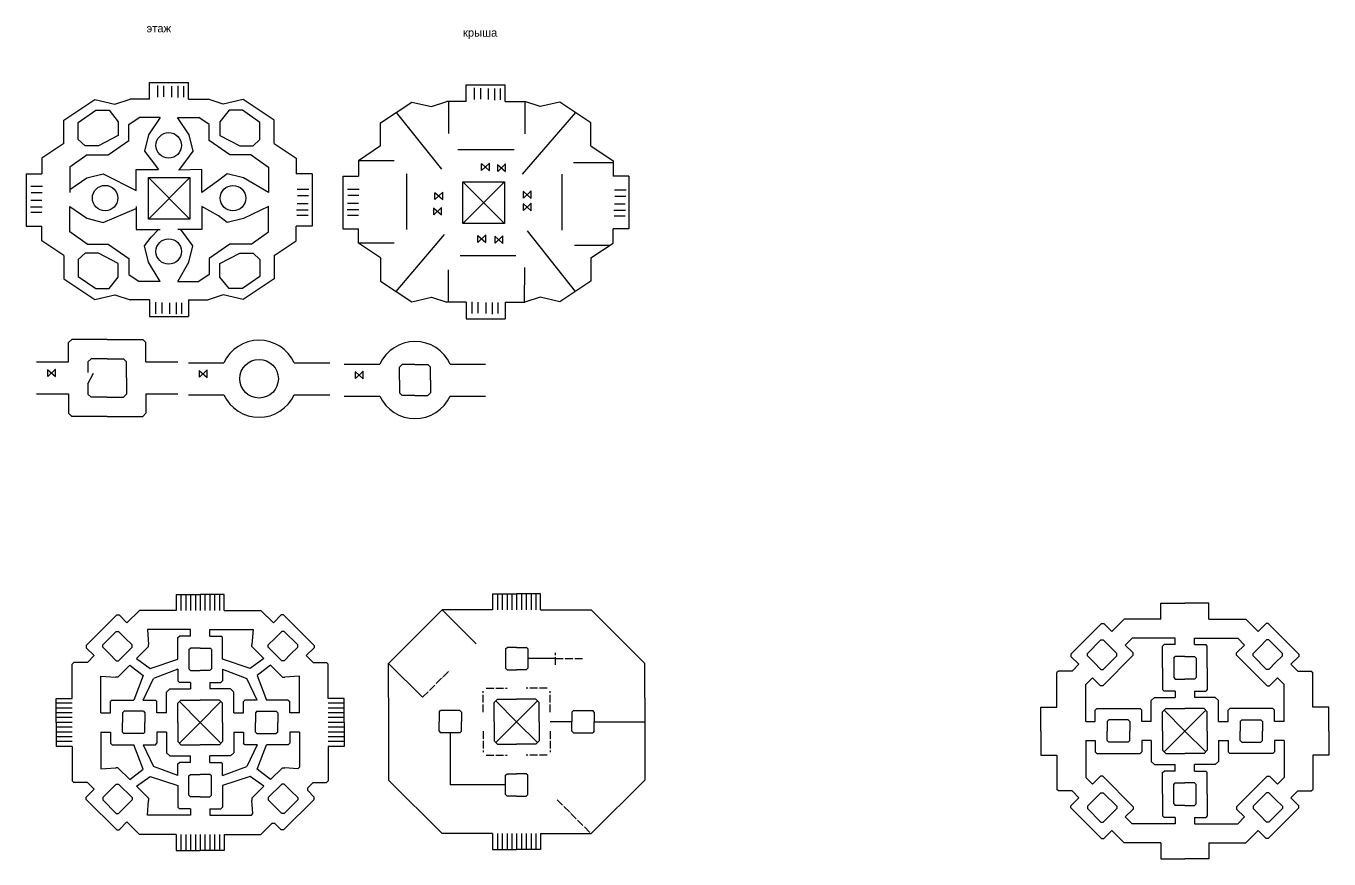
# Model space of a CAD drawing. Header units: millimetres. Extents: x 786 to 8023, y 4433 to 7084.
# Drawn here: x 3952 to 8023, y 4462 to 7066 of the extents above; entities that cross this region are included whole.
import ezdxf

# ---------------------------------------------------------------- set-up
doc = ezdxf.new("R2010")
doc.units = ezdxf.units.MM
doc.linetypes.add('ACAD_ISO04W100', pattern=[30, 24, -3, 0, -3])
doc.layers.add('Модель', color=7, linetype='Continuous')
doc.layers.add('Оси', color=90, linetype='ACAD_ISO04W100')
doc.styles.get("Standard").update_dxf_attribs({"font": 'arial.ttf'})

msp = doc.modelspace()

# ---------------------------------------------------------------- linework, layer by layer
at = {"layer": 'Модель'}
for p, q in [((4338.2, 6838), (4338.2, 6889.7)), ((4338.2, 6889.7), (4460, 6889.7)), ((4362.8, 6880.9), (4362.8, 6844.4)), ((4460, 6838), (4460, 6889.7)), ((5327.9, 6830.3), (5327.9, 6882.1)), ((5327.9, 6882.1), (5449.7, 6882.1)), ((5449.7, 6830.3), (5449.7, 6882.1)), ((4382.2, 6879.5), (4382.2, 6845.5)), ((4406.7, 6878.4), (4406.7, 6844.1)), ((4426.6, 6879.2), (4426.6, 6842.7)), ((4444, 6878.4), (4444, 6843.8)), ((5352.6, 6873.3), (5352.6, 6836.7)), ((5371.9, 6871.8), (5371.9, 6837.9)), ((5396.4, 6870.7), (5396.4, 6836.5)), ((5416.3, 6871.6), (5416.3, 6835.1)), ((5433.8, 6870.7), (5433.8, 6836.2)), ((4070.5, 6771.9), (4167.5, 6836.3)), ((4115, 6764.7), (4169.9, 6802.9)), ((4167.5, 6836.3), (4229.6, 6822)), ((4169.9, 6802.9), (4211.7, 6802.9)), ((4211.7, 6802.9), (4240.3, 6767.1)), ((4229.6, 6822), (4277.3, 6838)), ((4338.2, 6838), (4277.3, 6838)), ((4460, 6838), (4520.9, 6838)), ((4568.6, 6822), (4520.9, 6838)), ((4586.5, 6802.9), (4557.8, 6767.1)), ((4630.7, 6836.3), (4568.6, 6822)), ((4628.3, 6802.9), (4586.5, 6802.9)), ((4683.2, 6764.7), (4628.3, 6802.9)), ((4727.7, 6771.9), (4630.7, 6836.3)), ((5060.2, 6764.3), (5157.2, 6828.7)), ((5157.2, 6828.7), (5219.3, 6814.4)), ((5219.3, 6814.4), (5267, 6830.3)), ((5327.9, 6830.3), (5267, 6830.3)), ((5272.4, 6830.3), (5272.4, 6730.4)), ((5449.7, 6830.3), (5510.6, 6830.3)), ((5558.3, 6814.4), (5510.6, 6830.3)), ((5510.6, 6830.3), (5510.6, 6729.3)), ((5620.4, 6828.7), (5558.3, 6814.4)), ((5717.4, 6764.3), (5620.4, 6828.7)), ((4070.5, 6699.2), (4070.5, 6771.9)), ((4115, 6712.2), (4115, 6764.7)), ((4240.3, 6767.1), (4240.3, 6724.2)), ((4273.8, 6758.8), (4305.9, 6780.3)), ((4273.8, 6708.7), (4273.8, 6758.8)), ((4371.6, 6780.3), (4305.9, 6780.3)), ((4371.6, 6780.3), (4335, 6726.2)), ((4424.7, 6780.3), (4461.3, 6726.2)), ((4426.6, 6780.3), (4492.2, 6780.3)), ((4524.4, 6758.8), (4492.2, 6780.3)), ((4524.4, 6708.7), (4524.4, 6758.8)), ((4557.8, 6767.1), (4557.8, 6724.2)), ((4683.2, 6712.2), (4683.2, 6764.7)), ((4727.7, 6699.2), (4727.7, 6771.9)), ((5060.2, 6691.6), (5060.2, 6764.3)), ((5108.7, 6796.5), (5250.6, 6618.9)), ((5668.9, 6796.5), (5502.1, 6603.8)), ((5717.4, 6691.6), (5717.4, 6764.3)), ((4240.3, 6724.2), (4178.3, 6692)), ((4335, 6726.2), (4322.4, 6675.7)), ((4461.3, 6726.2), (4473.9, 6675.7)), ((4557.8, 6724.2), (4619.9, 6692)), ((4070.5, 6699.2), (4001.5, 6653)), ((4136.5, 6692), (4115, 6712.2)), ((4178.3, 6692), (4136.5, 6692)), ((4209.3, 6663.9), (4273.8, 6708.7)), ((4588.9, 6663.9), (4524.4, 6708.7)), ((4619.9, 6692), (4661.7, 6692)), ((4661.7, 6692), (4683.2, 6712.2)), ((4727.7, 6699.2), (4796.6, 6653)), ((5060.2, 6691.6), (4991.3, 6645.4)), ((5301.4, 6680.3), (5477.5, 6680.3)), ((5717.4, 6691.6), (5786.4, 6645.4)), ((4001.5, 6653), (4001.5, 6604.3)), ((4143, 6663.9), (4088.6, 6625.1)), ((4143, 6663.9), (4209.3, 6663.9)), ((4322.4, 6675.7), (4343.1, 6648.2)), ((4343.1, 6648.2), (4365.7, 6618)), ((4453.2, 6648.2), (4430.6, 6618)), ((4473.9, 6675.7), (4453.2, 6648.2)), ((4655.2, 6663.9), (4588.9, 6663.9)), ((4655.2, 6663.9), (4709.5, 6625.1)), ((4796.6, 6653), (4796.6, 6604.3)), ((4796.6, 6653), (4796.6, 6604.3)), ((4991.3, 6645.4), (4991.3, 6596.7)), ((5102.9, 6645.4), (4991.3, 6645.4)), ((5375.1, 6636.3), (5400.3, 6613.9)), ((5400.3, 6637.7), (5375.8, 6614.7)), ((5375.8, 6614.7), (5375.8, 6635.6)), ((5400.3, 6613.9), (5400.3, 6637.7)), ((5663.1, 6639.3), (5786.4, 6639.3)), ((5786.4, 6645.4), (5786.4, 6596.7)), ((5786.4, 6645.4), (5786.4, 6596.7)), ((3952.3, 6604.3), (3952.3, 6440.5)), ((3952.3, 6604.3), (4001.5, 6604.3)), ((4088.6, 6625.1), (4088.6, 6546.4)), ((4142.6, 6591.6), (4193.2, 6604.2)), ((4193.2, 6604.2), (4296.4, 6552.4)), ((4296.4, 6552.4), (4296.4, 6618)), ((4296.4, 6618), (4365.7, 6618)), ((4501.8, 6618), (4429.1, 6616.1)), ((4501.8, 6546.4), (4501.8, 6618)), ((4581.2, 6604.1), (4553.7, 6583.4)), ((4631.7, 6591.5), (4581.2, 6604.1)), ((4709.5, 6625.1), (4709.5, 6546.4)), ((4845.8, 6604.3), (4796.6, 6604.3)), ((4845.8, 6604.3), (4845.8, 6440.5)), ((4942.1, 6596.7), (4942.1, 6432.9)), ((4942.1, 6596.7), (4991.3, 6596.7)), ((5141.3, 6604), (5141.3, 6430.4)), ((5425.5, 6633.7), (5450.8, 6611.4)), ((5450.8, 6635.2), (5426.3, 6612.1)), ((5426.3, 6612.1), (5426.3, 6633.1)), ((5450.8, 6611.4), (5450.8, 6635.2)), ((5627.2, 6428), (5627.2, 6602.9)), ((5835.6, 6596.7), (5786.4, 6596.7)), ((5835.6, 6596.7), (5835.6, 6432.9)), ((4004, 6564.4), (3967.5, 6564.4)), ((4088.6, 6555), (4142.6, 6591.6)), ((4334.5, 6592.5), (4464.5, 6592.5)), ((4334.5, 6462.5), (4334.5, 6592.5)), ((4334.5, 6592.5), (4464.5, 6462.5)), ((4334.5, 6462.5), (4464.5, 6592.5)), ((4464.5, 6592.5), (4464.5, 6462.5)), ((4553.7, 6583.4), (4501.8, 6546.4)), ((4709.5, 6546.4), (4631.7, 6591.5)), ((4835.8, 6554.9), (4799.3, 6554.9)), ((4993.5, 6555.6), (4957, 6555.6)), ((5317.5, 6578.9), (5447.5, 6578.9)), ((5317.5, 6448.9), (5317.5, 6578.9)), ((5317.5, 6578.9), (5447.5, 6448.9)), ((5317.5, 6448.9), (5447.5, 6578.9)), ((5447.5, 6578.9), (5447.5, 6448.9)), ((4001.5, 6520.6), (3967.2, 6520.6)), ((4002.6, 6545), (3968.6, 6545)), ((4834.4, 6535.5), (4800.4, 6535.5)), ((4992.1, 6536.2), (4958.1, 6536.2)), ((5229.2, 6546.1), (5254.4, 6523.8)), ((5254.4, 6547.5), (5229.9, 6524.5)), ((5229.9, 6524.5), (5229.9, 6545.4)), ((5254.4, 6523.8), (5254.4, 6547.5)), ((5505.6, 6549.9), (5530.8, 6527.6)), ((5530.8, 6551.4), (5506.3, 6528.3)), ((5506.3, 6528.3), (5506.3, 6549.3)), ((5530.8, 6527.6), (5530.8, 6551.4)), ((5827.3, 6553.4), (5790.7, 6553.4)), ((5825.9, 6534), (5791.9, 6534)), ((4002.3, 6500.6), (3965.8, 6500.6)), ((4001.5, 6483.2), (3967, 6483.2)), ((4088.6, 6423.2), (4088.6, 6501.9)), ((4088.6, 6501.9), (4142.6, 6465.3)), ((4193.2, 6452.7), (4296.4, 6496)), ((4296.4, 6501.9), (4296.4, 6430.3)), ((4501.8, 6501.9), (4501.8, 6430.3)), ((4553.7, 6473.3), (4501.8, 6501.9)), ((4581.2, 6452.6), (4553.7, 6473.3)), ((4709.5, 6501.9), (4631.7, 6465.2)), ((4709.5, 6423.2), (4709.5, 6501.9)), ((4834.1, 6491.1), (4797.6, 6491.1)), ((4833.3, 6473.7), (4798.7, 6473.7)), ((4833.3, 6511), (4799, 6511)), ((4991.8, 6491.8), (4955.3, 6491.8)), ((4991, 6474.4), (4956.4, 6474.4)), ((4991, 6511.8), (4956.7, 6511.8)), ((5225.3, 6498.1), (5250.5, 6475.8)), ((5250.5, 6499.6), (5226, 6476.5)), ((5226, 6476.5), (5226, 6497.5)), ((5250.5, 6475.8), (5250.5, 6499.6)), ((5505.6, 6511.5), (5530.8, 6489.2)), ((5530.8, 6513), (5506.3, 6489.9)), ((5506.3, 6489.9), (5506.3, 6510.9)), ((5530.8, 6489.2), (5530.8, 6513)), ((5825.6, 6489.6), (5789.1, 6489.6)), ((5824.7, 6509.5), (5790.5, 6509.5)), ((3952.3, 6440.5), (4001.5, 6440.5)), ((4001.5, 6395.3), (4001.5, 6440.5)), ((4142.6, 6465.3), (4193.2, 6452.7)), ((4464.5, 6462.5), (4334.5, 6462.5)), ((4631.7, 6465.2), (4581.2, 6452.6)), ((4796.6, 6395.3), (4796.6, 6440.5)), ((4796.6, 6395.3), (4796.6, 6440.5)), ((4845.8, 6440.5), (4796.6, 6440.5)), ((4942.1, 6432.9), (4991.3, 6432.9)), ((4991.3, 6387.7), (4991.3, 6432.9)), ((5447.5, 6448.9), (5317.5, 6448.9)), ((5786.4, 6387.7), (5786.4, 6432.9)), ((5786.4, 6387.7), (5786.4, 6432.9)), ((5835.6, 6432.9), (5786.4, 6432.9)), ((5824.7, 6472.1), (5790.2, 6472.1)), ((4070.5, 6349.1), (4001.5, 6395.3)), ((4143, 6384.4), (4088.6, 6423.2)), ((4296.4, 6430.3), (4371.6, 6430.3)), ((4322.4, 6379.3), (4343.1, 6406.8)), ((4343.1, 6406.8), (4365.7, 6430.3)), ((4501.8, 6430.3), (4426.6, 6430.3)), ((4453.2, 6406.8), (4435.6, 6430.3)), ((4473.9, 6379.3), (4453.2, 6406.8)), ((4655.2, 6384.4), (4709.5, 6423.2)), ((4727.7, 6349.1), (4796.6, 6395.3)), ((5108.7, 6236.6), (5260, 6414.8)), ((5363.5, 6411.8), (5388.8, 6389.5)), ((5388.8, 6413.2), (5364.3, 6390.2)), ((5364.3, 6390.2), (5364.3, 6411.1)), ((5388.8, 6389.5), (5388.8, 6413.2)), ((5417.1, 6409), (5442.3, 6386.7)), ((5442.3, 6410.5), (5417.9, 6387.4)), ((5417.9, 6387.4), (5417.9, 6408.4)), ((5442.3, 6386.7), (5442.3, 6410.5)), ((5668.9, 6236.6), (5519.1, 6426.1)), ((4136.5, 6356.3), (4115, 6336.1)), ((4178.3, 6356.3), (4136.5, 6356.3)), ((4143, 6384.4), (4209.3, 6384.4)), ((4240.3, 6324.1), (4178.3, 6356.3)), ((4209.3, 6384.4), (4273.8, 6339.6)), ((4335, 6328.7), (4322.4, 6379.3)), ((4461.3, 6328.7), (4473.9, 6379.3)), ((4588.9, 6384.4), (4524.4, 6339.6)), ((4557.8, 6324.1), (4619.9, 6356.3)), ((4655.2, 6384.4), (4588.9, 6384.4)), ((4619.9, 6356.3), (4661.7, 6356.3)), ((4661.7, 6356.3), (4683.2, 6336.1)), ((5060.2, 6341.4), (4991.3, 6387.7)), ((5102.9, 6387.7), (4991.3, 6387.7)), ((5665.5, 6381.5), (5777.2, 6381.5)), ((5717.4, 6341.4), (5786.4, 6387.7)), ((4070.5, 6349.1), (4070.5, 6276.4)), ((4115, 6336.1), (4115, 6283.6)), ((4240.3, 6281.2), (4240.3, 6324.1)), ((4273.8, 6339.6), (4273.8, 6289.5)), ((4371.6, 6268.1), (4335, 6328.7)), ((4426.6, 6268.1), (4461.3, 6328.7)), ((4524.4, 6339.6), (4524.4, 6289.5)), ((4557.8, 6281.2), (4557.8, 6324.1)), ((4683.2, 6336.1), (4683.2, 6283.6)), ((4727.7, 6349.1), (4727.7, 6276.4)), ((5060.2, 6341.4), (5060.2, 6268.8)), ((5308.5, 6349.3), (5482.3, 6349.3)), ((5509.6, 6202.4), (5510.6, 6311.1)), ((5717.4, 6341.4), (5717.4, 6268.8)), ((4070.5, 6276.4), (4167.5, 6212)), ((4115, 6283.6), (4169.9, 6245.4)), ((4211.7, 6245.4), (4240.3, 6281.2)), ((4273.8, 6289.5), (4305.9, 6268.1)), ((4524.4, 6289.5), (4492.2, 6268.1)), ((4586.5, 6245.4), (4557.8, 6281.2)), ((4683.2, 6283.6), (4628.3, 6245.4)), ((4727.7, 6276.4), (4630.7, 6212)), ((5272.4, 6202.7), (5272.4, 6304)), ((4169.9, 6245.4), (4211.7, 6245.4)), ((4371.6, 6268.1), (4305.9, 6268.1)), ((4426.6, 6268.1), (4492.2, 6268.1)), ((4628.3, 6245.4), (4586.5, 6245.4)), ((5060.2, 6268.8), (5157.2, 6204.3)), ((5717.4, 6268.8), (5620.4, 6204.3)), ((4167.5, 6212), (4229.6, 6226.3)), ((4229.6, 6226.3), (4277.3, 6210.4)), ((4338.2, 6210.4), (4277.3, 6210.4)), ((4338.2, 6210.4), (4338.2, 6158.6)), ((4357.1, 6203.4), (4357.1, 6166.9)), ((4376.5, 6202), (4376.5, 6168)), ((4401, 6200.9), (4401, 6166.6)), ((4420.9, 6201.7), (4420.9, 6165.2)), ((4438.3, 6200.9), (4438.3, 6166.3)), ((4460, 6210.4), (4520.9, 6210.4)), ((4460, 6210.4), (4460, 6158.6)), ((4568.6, 6226.3), (4520.9, 6210.4)), ((4630.7, 6212), (4568.6, 6226.3)), ((5157.2, 6204.3), (5219.3, 6218.7)), ((5219.3, 6218.7), (5267, 6202.7)), ((5327.9, 6202.7), (5267, 6202.7)), ((5327.9, 6202.7), (5327.9, 6151)), ((5344.9, 6204.2), (5344.9, 6167.7)), ((5364.3, 6202.8), (5364.3, 6168.9)), ((5388.7, 6201.7), (5388.7, 6167.5)), ((5408.7, 6202.6), (5408.7, 6166.1)), ((5426.1, 6201.7), (5426.1, 6167.2)), ((5449.7, 6202.7), (5510.6, 6202.7)), ((5449.7, 6202.7), (5449.7, 6151)), ((5558.3, 6218.7), (5510.6, 6202.7)), ((5620.4, 6204.3), (5558.3, 6218.7)), ((4338.2, 6158.6), (4460, 6158.6)), ((5327.9, 6151), (5449.7, 6151)), ((4095.2, 6086.8), (4085.2, 6076.8)), ((4085.2, 6016.2), (4085.2, 6076.8)), ((4156, 6086.8), (4095.2, 6086.8)), ((4206, 6086.8), (4156, 6086.8)), ((4206, 6086.8), (4256, 6086.8)), ((4256, 6086.8), (4316.8, 6086.8)), ((4316.8, 6086.8), (4326.8, 6076.8)), ((4326.8, 6016.2), (4326.8, 6076.8)), ((4145.7, 6016.5), (4155.7, 6026.5)), ((4206, 6026.5), (4155.7, 6026.5)), ((4206.1, 6026.5), (4256.4, 6026.5)), ((4256.4, 6026.5), (4266.4, 6016.5)), ((3985.3, 6016.1), (4085.3, 6016.1)), ((4019.2, 5992.6), (4044.4, 5970.3)), ((4044.4, 5994), (4019.9, 5971)), ((4019.9, 5971), (4019.9, 5991.9)), ((4044.4, 5970.3), (4044.4, 5994)), ((4145.7, 6016.5), (4145.7, 5983.1)), ((4266.4, 5966.2), (4266.4, 6016.5)), ((4326.8, 6016.2), (4426.8, 6016.2)), ((4459.4, 6013.6), (4570.4, 6013.3)), ((4493.3, 5990), (4518.5, 5967.7)), ((4518.5, 5991.5), (4494.1, 5968.4)), ((4494.1, 5968.4), (4494.1, 5989.4)), ((4518.5, 5967.7), (4518.5, 5991.5)), ((4790, 6013.7), (4901, 6013.7)), ((4946.6, 6009.5), (5057.7, 6009.3)), ((4980.5, 5986), (5005.7, 5963.7)), ((5005.7, 5987.4), (4981.3, 5964.4)), ((4981.3, 5964.4), (4981.3, 5985.3)), ((5005.7, 5963.7), (5005.7, 5987.4)), ((5119.1, 5999.8), (5127.1, 6007.8)), ((5119.1, 5959.5), (5119.1, 5999.8)), ((5167.4, 6007.8), (5127.1, 6007.8)), ((5167.5, 6007.8), (5207.7, 6007.8)), ((5207.7, 6007.8), (5215.7, 5999.8)), ((5215.7, 5959.5), (5215.7, 5999.8)), ((5277.3, 6009.6), (5388.2, 6009.6)), ((4145.7, 5947.7), (4163.1, 5981.5)), ((4145.7, 5947.7), (4145.7, 5915.9)), ((4266.4, 5966.2), (4266.4, 5915.9)), ((5119.1, 5959.5), (5119.1, 5919.3)), ((5215.7, 5959.5), (5215.7, 5919.3)), ((3985.3, 5916.3), (4085.3, 5916.3)), ((4085.2, 5916.2), (4085.2, 5855.6)), ((4145.7, 5915.9), (4155.7, 5905.9)), ((4206, 5905.9), (4155.7, 5905.9)), ((4206.1, 5905.9), (4256.4, 5905.9)), ((4256.4, 5905.9), (4266.4, 5915.9)), ((4326.8, 5916.2), (4426.8, 5916.2)), ((4326.8, 5916.2), (4326.8, 5855.6)), ((4459.4, 5913.8), (4570.5, 5913.8)), ((4790, 5913.7), (4901, 5913.7)), ((4946.6, 5909.7), (5057.8, 5909.7)), ((5119.1, 5919.3), (5127.1, 5911.3)), ((5167.4, 5911.3), (5127.1, 5911.3)), ((5167.5, 5911.3), (5207.7, 5911.3)), ((5207.7, 5911.3), (5215.7, 5919.3)), ((5277.3, 5909.6), (5388.2, 5909.6)), ((4095.2, 5845.6), (4085.2, 5855.6)), ((4156, 5845.6), (4095.2, 5845.6)), ((4206, 5845.6), (4156, 5845.6)), ((4206, 5845.6), (4256, 5845.6)), ((4256, 5845.6), (4316.8, 5845.6)), ((4316.8, 5845.6), (4326.8, 5855.6)), ((4421.4, 5289.3), (4496.4, 5289.3)), ((4421.4, 5289.3), (4421.4, 5239.3)), ((4436.4, 5289.3), (4436.4, 5239.3)), ((4451.4, 5289.3), (4451.4, 5239.3)), ((4466.4, 5289.3), (4466.4, 5239.3)), ((4481.4, 5289.3), (4481.4, 5239.3)), ((4571.4, 5289.3), (4496.4, 5289.3)), ((4496.4, 5289.3), (4496.4, 5239.3)), ((4511.4, 5289.3), (4511.4, 5239.3)), ((4526.4, 5289.3), (4526.4, 5239.3)), ((4541.4, 5289.3), (4541.4, 5239.3)), ((4556.4, 5289.3), (4556.4, 5239.3)), ((4571.4, 5239.3), (4571.4, 5289.3)), ((5410.2, 5291.5), (5485.2, 5291.5)), ((5410.2, 5291.5), (5410.2, 5241.5)), ((5425.2, 5291.5), (5425.2, 5241.5)), ((5440.2, 5291.5), (5440.2, 5241.5)), ((5455.2, 5291.5), (5455.2, 5241.5)), ((5470.2, 5291.5), (5470.2, 5241.5)), ((5560.2, 5291.5), (5485.2, 5291.5)), ((5485.2, 5291.5), (5485.2, 5241.5)), ((5500.2, 5291.5), (5500.2, 5241.5)), ((5515.2, 5291.5), (5515.2, 5241.5)), ((5530.2, 5291.5), (5530.2, 5241.5)), ((5545.2, 5291.5), (5545.2, 5241.5)), ((5560.2, 5241.5), (5560.2, 5291.5)), ((7498.1, 5212.4), (7498.1, 5262.4)), ((7498.1, 5262.4), (7573.1, 5262.4)), ((7648.1, 5262.4), (7573.1, 5262.4)), ((7648.1, 5212.4), (7648.1, 5262.4)), ((4140.5, 5129.8), (4235.9, 5225.3)), ((4235.9, 5225.3), (4243, 5225.3)), ((4267.7, 5200.5), (4243, 5225.3)), ((4306.5, 5239.3), (4267.7, 5200.5)), ((4421.4, 5239.3), (4306.5, 5239.3)), ((4571.4, 5239.3), (4686.3, 5239.3)), ((4686.3, 5239.3), (4725.1, 5200.5)), ((4725.1, 5200.5), (4749.9, 5225.3)), ((4756.9, 5225.3), (4749.9, 5225.3)), ((4852.4, 5129.8), (4756.9, 5225.3)), ((5252.7, 5241.5), (5085.2, 5073.9)), ((5410.2, 5241.5), (5252.7, 5241.5)), ((5252.7, 5241.5), (5358.8, 5135.4)), ((5560.2, 5241.5), (5717.7, 5241.5)), ((5717.7, 5241.5), (5885.2, 5073.9)), ((7383.3, 5212.4), (7344.5, 5173.6)), ((7498.1, 5212.4), (7383.3, 5212.4)), ((7648.1, 5212.4), (7763, 5212.4)), ((7763, 5212.4), (7801.8, 5173.6)), ((4234.2, 5174), (4191.7, 5131.6)), ((4234.2, 5174), (4241.2, 5174)), ((4241.2, 5174), (4262.4, 5152.8)), ((4331.4, 5179.3), (4334.9, 5133.3)), ((4466.4, 5179.3), (4331.4, 5179.3)), ((4466.4, 5159.3), (4466.4, 5179.3)), ((4526.4, 5159.3), (4526.4, 5179.3)), ((4526.4, 5179.3), (4661.5, 5179.3)), ((4661.5, 5179.3), (4657.9, 5133.3)), ((4751.6, 5174), (4730.4, 5152.8)), ((4758.7, 5174), (4751.6, 5174)), ((4758.7, 5174), (4801.1, 5131.6)), ((7217.2, 5102.9), (7312.6, 5198.4)), ((7312.6, 5198.4), (7319.7, 5198.4)), ((7344.5, 5173.6), (7319.7, 5198.4)), ((7801.8, 5173.6), (7826.6, 5198.4)), ((7833.6, 5198.4), (7826.6, 5198.4)), ((7929.1, 5102.9), (7833.6, 5198.4)), ((4140.5, 5129.8), (4140.5, 5122.7)), ((4191.7, 5124.5), (4191.7, 5131.6)), ((4283.7, 5131.6), (4262.4, 5152.8)), ((4283.7, 5124.5), (4283.7, 5131.6)), ((4334.9, 5126.3), (4334.9, 5133.3)), ((4426.4, 5154.3), (4431.4, 5159.3)), ((4426.4, 5086.8), (4426.4, 5154.3)), ((4466.4, 5159.3), (4431.4, 5159.3)), ((4526.4, 5159.3), (4561.4, 5159.3)), ((4566.4, 5154.3), (4561.4, 5159.3)), ((4566.4, 5086.8), (4566.4, 5154.3)), ((4657.9, 5126.3), (4657.9, 5133.3)), ((4709.2, 5131.6), (4730.4, 5152.8)), ((4709.2, 5124.5), (4709.2, 5131.6)), ((4801.1, 5124.5), (4801.1, 5131.6)), ((4852.4, 5129.8), (4852.4, 5122.7)), ((7310.9, 5147.1), (7268.4, 5104.7)), ((7310.9, 5147.1), (7317.9, 5147.1)), ((7317.9, 5147.1), (7339.2, 5125.9)), ((7408.1, 5152.4), (7386.9, 5131.2)), ((7386.9, 5131.2), (7411.6, 5106.4)), ((7543.1, 5152.4), (7408.1, 5152.4)), ((7503.1, 5127.4), (7508.1, 5132.4)), ((7543.1, 5132.4), (7508.1, 5132.4)), ((7543.1, 5132.4), (7543.1, 5152.4)), ((7603.1, 5132.4), (7603.1, 5152.4)), ((7603.1, 5152.4), (7738.2, 5152.4)), ((7603.1, 5132.4), (7638.1, 5132.4)), ((7643.1, 5127.4), (7638.1, 5132.4)), ((7759.4, 5131.2), (7734.7, 5106.4)), ((7738.2, 5152.4), (7759.4, 5131.2)), ((7828.3, 5147.1), (7807.1, 5125.9)), ((7835.4, 5147.1), (7828.3, 5147.1)), ((7835.4, 5147.1), (7877.8, 5104.7)), ((4165.2, 5098), (4140.5, 5122.7)), ((4144, 5076.8), (4165.2, 5098)), ((4191.7, 5124.5), (4212.9, 5103.3)), ((4234.2, 5082.1), (4212.9, 5103.3)), ((4283.7, 5124.5), (4241.2, 5082.1)), ((4297.7, 5089.1), (4334.9, 5126.3)), ((4297.7, 5089.1), (4339.9, 5058.3)), ((4461.4, 5116.8), (4466.4, 5121.8)), ((4461.4, 5116.8), (4461.4, 5056.8)), ((4496.4, 5121.8), (4466.4, 5121.8)), ((4496.4, 5121.8), (4526.4, 5121.8)), ((4531.4, 5116.8), (4526.4, 5121.8)), ((4531.4, 5116.8), (4531.4, 5056.8)), ((4695.1, 5089.1), (4652.9, 5058.3)), ((4695.1, 5089.1), (4657.9, 5126.3)), ((4709.2, 5124.5), (4751.6, 5082.1)), ((4758.7, 5082.1), (4779.9, 5103.3)), ((4801.1, 5124.5), (4779.9, 5103.3)), ((4827.6, 5098), (4852.4, 5122.7)), ((4848.9, 5076.8), (4827.6, 5098)), ((5450.2, 5119), (5455.2, 5124)), ((5450.2, 5119), (5450.2, 5059)), ((5485.2, 5124), (5455.2, 5124)), ((5485.2, 5124), (5515.2, 5124)), ((5520.2, 5119), (5515.2, 5124)), ((5520.2, 5119), (5520.2, 5059)), ((5606.4, 5089), (5520.2, 5089)), ((7217.2, 5102.9), (7217.2, 5095.8)), ((7241.9, 5071.1), (7217.2, 5095.8)), ((7268.4, 5097.6), (7268.4, 5104.7)), ((7268.4, 5097.6), (7289.7, 5076.4)), ((7316.2, 5003.9), (7411.6, 5099.4)), ((7360.4, 5097.6), (7317.9, 5055.2)), ((7360.4, 5104.7), (7339.2, 5125.9)), ((7360.4, 5097.6), (7360.4, 5104.7)), ((7411.6, 5099.4), (7411.6, 5106.4)), ((7503.1, 5059.9), (7503.1, 5127.4)), ((7538.1, 5089.9), (7543.1, 5094.9)), ((7538.1, 5089.9), (7538.1, 5029.9)), ((7573.1, 5094.9), (7543.1, 5094.9)), ((7573.1, 5094.9), (7603.1, 5094.9)), ((7608.1, 5089.9), (7603.1, 5094.9)), ((7608.1, 5089.9), (7608.1, 5029.9)), ((7643.1, 5059.9), (7643.1, 5127.4)), ((7734.7, 5099.4), (7734.7, 5106.4)), ((7830.1, 5003.9), (7734.7, 5099.4)), ((7785.9, 5104.7), (7807.1, 5125.9)), ((7785.9, 5097.6), (7785.9, 5104.7)), ((7785.9, 5097.6), (7828.3, 5055.2)), ((7877.8, 5097.6), (7856.6, 5076.4)), ((7877.8, 5097.6), (7877.8, 5104.7)), ((7904.4, 5071.1), (7929.1, 5095.8)), ((7929.1, 5102.9), (7929.1, 5095.8)), ((4101.4, 5076.8), (4096.4, 5071.8)), ((4096.4, 4964.3), (4096.4, 5071.8)), ((4144, 5076.8), (4101.4, 5076.8)), ((4234.2, 5082.1), (4241.2, 5082.1)), ((4239.5, 5030.8), (4276.8, 5068.2)), ((4276.8, 5068.2), (4318.1, 5035.8)), ((4339.9, 5058.3), (4426.4, 5086.8)), ((4426.4, 5055.4), (4350.7, 5026.7)), ((4426.4, 5055.4), (4426.4, 5019.3)), ((4461.4, 5056.8), (4466.4, 5051.8)), ((4466.4, 5051.8), (4496.4, 5051.8)), ((4526.4, 5051.8), (4496.4, 5051.8)), ((4531.4, 5056.8), (4526.4, 5051.8)), ((4652.9, 5058.3), (4566.4, 5086.8)), ((4566.4, 5055.4), (4566.4, 5019.3)), ((4566.4, 5055.4), (4642.2, 5026.7)), ((4716.1, 5068.2), (4674.7, 5035.8)), ((4753.4, 5030.8), (4716.1, 5068.2)), ((4758.7, 5082.1), (4751.6, 5082.1)), ((4848.9, 5076.8), (4891.4, 5076.8)), ((4891.4, 5076.8), (4896.4, 5071.8)), ((4896.4, 4964.3), (4896.4, 5071.8)), ((5085.2, 4966.5), (5085.2, 5073.9)), ((5085.2, 5073.9), (5191.3, 4967.9)), ((5450.2, 5059), (5455.2, 5054)), ((5455.2, 5054), (5485.2, 5054)), ((5515.2, 5054), (5485.2, 5054)), ((5520.2, 5059), (5515.2, 5054)), ((5885.2, 4966.5), (5885.2, 5073.9)), ((7178.1, 5049.9), (7173.1, 5044.9)), ((7220.7, 5049.9), (7178.1, 5049.9)), ((7220.7, 5049.9), (7241.9, 5071.1)), ((7310.9, 5055.2), (7289.7, 5076.4)), ((7310.9, 5055.2), (7317.9, 5055.2)), ((7503.1, 5059.9), (7503.1, 4992.4)), ((7643.1, 5059.9), (7643.1, 4992.4)), ((7835.4, 5055.2), (7828.3, 5055.2)), ((7835.4, 5055.2), (7856.6, 5076.4)), ((7925.6, 5049.9), (7904.4, 5071.1)), ((7925.6, 5049.9), (7968.1, 5049.9)), ((7968.1, 5049.9), (7973.1, 5044.9)), ((4186.4, 4919.3), (4186.4, 5034.3)), ((4186.4, 5034.3), (4232.4, 5030.8)), ((4239.5, 5030.8), (4232.4, 5030.8)), ((4318.1, 5035.8), (4288.7, 4959.3)), ((4318.7, 4959.3), (4350.7, 5026.7)), ((4426.4, 5019.3), (4431.4, 5014.3)), ((4466.4, 5014.3), (4431.4, 5014.3)), ((4466.4, 5014.3), (4466.4, 4994.3)), ((4526.4, 5014.3), (4526.4, 4994.3)), ((4526.4, 5014.3), (4561.4, 5014.3)), ((4566.4, 5019.3), (4561.4, 5014.3)), ((4674.1, 4959.3), (4642.2, 5026.7)), ((4674.7, 5035.8), (4704.1, 4959.3)), ((4753.4, 5030.8), (4760.5, 5030.8)), ((4806.4, 5034.3), (4760.5, 5030.8)), ((4806.4, 4919.3), (4806.4, 5034.3)), ((7173.1, 4937.4), (7173.1, 5044.9)), ((7263.1, 5007.5), (7284.4, 5028.7)), ((7263.1, 4892.4), (7263.1, 5007.5)), ((7284.4, 5028.7), (7309.1, 5003.9)), ((7538.1, 5029.9), (7543.1, 5024.9)), ((7543.1, 5024.9), (7573.1, 5024.9)), ((7603.1, 5024.9), (7573.1, 5024.9)), ((7608.1, 5029.9), (7603.1, 5024.9)), ((7861.9, 5028.7), (7837.2, 5003.9)), ((7883.1, 5007.5), (7861.9, 5028.7)), ((7883.1, 4892.4), (7883.1, 5007.5)), ((7973.1, 4937.4), (7973.1, 5044.9)), ((4391.4, 4984.3), (4401.4, 4994.3)), ((4391.4, 4919.3), (4391.4, 4984.3)), ((4401.4, 4994.3), (4466.4, 4994.3)), ((4591.4, 4994.3), (4526.4, 4994.3)), ((4601.4, 4984.3), (4591.4, 4994.3)), ((4601.4, 4919.3), (4601.4, 4984.3)), ((5085.2, 4966.5), (5085.2, 4891.5)), ((5885.2, 4966.5), (5885.2, 4891.5)), ((7316.2, 5003.9), (7309.1, 5003.9)), ((7468.1, 4957.4), (7478.1, 4967.4)), ((7478.1, 4967.4), (7543.1, 4967.4)), ((7503.1, 4992.4), (7508.1, 4987.4)), ((7543.1, 4987.4), (7508.1, 4987.4)), ((7543.1, 4987.4), (7543.1, 4967.4)), ((7603.1, 4987.4), (7603.1, 4967.4)), ((7603.1, 4987.4), (7638.1, 4987.4)), ((7668.1, 4967.4), (7603.1, 4967.4)), ((7643.1, 4992.4), (7638.1, 4987.4)), ((7678.1, 4957.4), (7668.1, 4967.4)), ((7830.1, 5003.9), (7837.2, 5003.9)), ((4046.4, 4889.3), (4046.4, 4964.3)), ((4046.4, 4964.3), (4096.4, 4964.3)), ((4096.4, 4949.3), (4046.4, 4949.3)), ((4096.4, 4934.3), (4046.4, 4934.3)), ((4221.4, 4959.3), (4216.4, 4954.3)), ((4216.4, 4919.3), (4216.4, 4954.3)), ((4221.4, 4959.3), (4288.7, 4959.3)), ((4318.7, 4959.3), (4356.4, 4959.3)), ((4356.4, 4959.3), (4361.4, 4954.3)), ((4361.4, 4919.3), (4361.4, 4954.3)), ((4426.4, 4949.3), (4436.4, 4959.3)), ((4426.4, 4889.3), (4426.4, 4949.3)), ((4431.4, 4954.3), (4496.4, 4889.3)), ((4436.4, 4959.3), (4496.4, 4959.3)), ((4556.4, 4959.3), (4496.4, 4959.3)), ((4561.4, 4954.3), (4496.4, 4889.3)), ((4566.4, 4949.3), (4556.4, 4959.3)), ((4566.4, 4889.3), (4566.4, 4949.3)), ((4636.4, 4959.3), (4631.4, 4954.3)), ((4631.4, 4919.3), (4631.4, 4954.3)), ((4674.1, 4959.3), (4636.4, 4959.3)), ((4771.4, 4959.3), (4704.1, 4959.3)), ((4771.4, 4959.3), (4776.4, 4954.3)), ((4776.4, 4919.3), (4776.4, 4954.3)), ((4946.4, 4964.3), (4896.4, 4964.3)), ((4946.4, 4949.3), (4896.4, 4949.3)), ((4946.4, 4934.3), (4896.4, 4934.3)), ((4946.4, 4889.3), (4946.4, 4964.3)), ((5242.7, 4921.5), (5247.7, 4926.5)), ((5307.7, 4926.5), (5247.7, 4926.5)), ((5307.7, 4926.5), (5312.7, 4921.5)), ((5415.2, 4951.5), (5425.2, 4961.5)), ((5415.2, 4891.5), (5415.2, 4951.5)), ((5420.2, 4956.5), (5485.2, 4891.5)), ((5425.2, 4961.5), (5485.2, 4961.5)), ((5545.2, 4961.5), (5485.2, 4961.5)), ((5550.2, 4956.5), (5485.2, 4891.5)), ((5555.2, 4951.5), (5545.2, 4961.5)), ((5555.2, 4891.5), (5555.2, 4951.5)), ((5662.7, 4926.5), (5657.7, 4921.5)), ((5662.7, 4926.5), (5722.7, 4926.5)), ((5727.7, 4921.5), (5722.7, 4926.5)), ((7123.1, 4862.4), (7123.1, 4937.4)), ((7123.1, 4937.4), (7173.1, 4937.4)), ((7298.1, 4932.4), (7293.1, 4927.4)), ((7293.1, 4892.4), (7293.1, 4927.4)), ((7298.1, 4932.4), (7433.1, 4932.4)), ((7433.1, 4932.4), (7438.1, 4927.4)), ((7438.1, 4892.4), (7438.1, 4927.4)), ((7468.1, 4892.4), (7468.1, 4957.4)), ((7503.1, 4922.4), (7513.1, 4932.4)), ((7508.1, 4927.4), (7573.1, 4862.4)), ((7513.1, 4932.4), (7573.1, 4932.4)), ((7633.1, 4932.4), (7573.1, 4932.4)), ((7638.1, 4927.4), (7573.1, 4862.4)), ((7643.1, 4922.4), (7633.1, 4932.4)), ((7678.1, 4892.4), (7678.1, 4957.4)), ((7713.1, 4932.4), (7708.1, 4927.4)), ((7708.1, 4892.4), (7708.1, 4927.4)), ((7848.1, 4932.4), (7713.1, 4932.4)), ((7848.1, 4932.4), (7853.1, 4927.4)), ((7853.1, 4892.4), (7853.1, 4927.4)), ((8023.1, 4937.4), (7973.1, 4937.4)), ((8023.1, 4862.4), (8023.1, 4937.4)), ((4096.4, 4919.3), (4046.4, 4919.3)), ((4096.4, 4904.3), (4046.4, 4904.3)), ((4046.4, 4889.3), (4046.4, 4814.3)), ((4096.4, 4889.3), (4046.4, 4889.3)), ((4186.4, 4919.3), (4216.4, 4919.3)), ((4253.9, 4919.3), (4258.9, 4924.3)), ((4253.9, 4919.3), (4253.9, 4889.3)), ((4253.9, 4859.3), (4253.9, 4889.3)), ((4318.9, 4924.3), (4258.9, 4924.3)), ((4318.9, 4924.3), (4323.9, 4919.3)), ((4323.9, 4919.3), (4323.9, 4889.3)), ((4323.9, 4859.3), (4323.9, 4889.3)), ((4391.4, 4919.3), (4361.4, 4919.3)), ((4426.4, 4889.3), (4426.4, 4829.3)), ((4431.4, 4824.3), (4496.4, 4889.3)), ((4561.4, 4824.3), (4496.4, 4889.3)), ((4566.4, 4889.3), (4566.4, 4829.3)), ((4601.4, 4919.3), (4631.4, 4919.3)), ((4673.9, 4924.3), (4668.9, 4919.3)), ((4668.9, 4919.3), (4668.9, 4889.3)), ((4668.9, 4859.3), (4668.9, 4889.3)), ((4673.9, 4924.3), (4733.9, 4924.3)), ((4738.9, 4919.3), (4733.9, 4924.3)), ((4738.9, 4919.3), (4738.9, 4889.3)), ((4738.9, 4859.3), (4738.9, 4889.3)), ((4806.4, 4919.3), (4776.4, 4919.3)), ((4946.4, 4919.3), (4896.4, 4919.3)), ((4946.4, 4904.3), (4896.4, 4904.3)), ((4946.4, 4889.3), (4896.4, 4889.3)), ((4946.4, 4889.3), (4946.4, 4814.3)), ((5085.2, 4891.5), (5085.2, 4816.5)), ((5242.7, 4921.5), (5242.7, 4891.5)), ((5242.7, 4861.5), (5242.7, 4891.5)), ((5312.7, 4921.5), (5312.7, 4891.5)), ((5312.7, 4861.5), (5312.7, 4891.5)), ((5415.2, 4891.5), (5415.2, 4831.5)), ((5420.2, 4826.5), (5485.2, 4891.5)), ((5550.2, 4826.5), (5485.2, 4891.5)), ((5555.2, 4891.5), (5555.2, 4831.5)), ((5657.7, 4891.5), (5590.2, 4891.5)), ((5657.7, 4921.5), (5657.7, 4891.5)), ((5657.7, 4861.5), (5657.7, 4891.5)), ((5727.7, 4921.5), (5727.7, 4891.5)), ((5727.7, 4861.5), (5727.7, 4891.5)), ((5727.7, 4891.5), (5885.2, 4891.5)), ((5885.2, 4891.5), (5885.2, 4816.5)), ((7263.1, 4892.4), (7293.1, 4892.4)), ((7330.6, 4892.4), (7335.6, 4897.4)), ((7330.6, 4892.4), (7330.6, 4862.4)), ((7395.6, 4897.4), (7335.6, 4897.4)), ((7395.6, 4897.4), (7400.6, 4892.4)), ((7400.6, 4892.4), (7400.6, 4862.4)), ((7468.1, 4892.4), (7438.1, 4892.4)), ((7503.1, 4862.4), (7503.1, 4922.4)), ((7643.1, 4862.4), (7643.1, 4922.4)), ((7678.1, 4892.4), (7708.1, 4892.4)), ((7750.6, 4897.4), (7745.6, 4892.4)), ((7745.6, 4892.4), (7745.6, 4862.4)), ((7750.6, 4897.4), (7810.6, 4897.4)), ((7815.6, 4892.4), (7810.6, 4897.4)), ((7815.6, 4892.4), (7815.6, 4862.4)), ((7883.1, 4892.4), (7853.1, 4892.4)), ((4096.4, 4874.3), (4046.4, 4874.3)), ((4096.4, 4859.3), (4046.4, 4859.3)), ((4096.4, 4844.3), (4046.4, 4844.3)), ((4186.4, 4859.3), (4216.4, 4859.3)), ((4186.4, 4859.3), (4186.4, 4744.3)), ((4216.4, 4859.3), (4216.4, 4824.3)), ((4253.9, 4859.3), (4258.9, 4854.3)), ((4318.9, 4854.3), (4258.9, 4854.3)), ((4318.9, 4854.3), (4323.9, 4859.3)), ((4391.4, 4859.3), (4361.4, 4859.3)), ((4361.4, 4859.3), (4361.4, 4824.3)), ((4391.4, 4859.3), (4391.4, 4794.3)), ((4601.4, 4859.3), (4601.4, 4794.3)), ((4601.4, 4859.3), (4631.4, 4859.3)), ((4631.4, 4859.3), (4631.4, 4824.3)), ((4673.9, 4854.3), (4668.9, 4859.3)), ((4673.9, 4854.3), (4733.9, 4854.3)), ((4738.9, 4859.3), (4733.9, 4854.3)), ((4806.4, 4859.3), (4776.4, 4859.3)), ((4776.4, 4859.3), (4776.4, 4824.3)), ((4806.4, 4859.3), (4806.4, 4749.3)), ((4946.4, 4874.3), (4896.4, 4874.3)), ((4946.4, 4859.3), (4896.4, 4859.3)), ((4946.4, 4844.3), (4896.4, 4844.3)), ((5242.7, 4861.5), (5247.7, 4856.5)), ((5307.7, 4856.5), (5247.7, 4856.5)), ((5277.7, 4856.5), (5277.7, 4694)), ((5307.7, 4856.5), (5312.7, 4861.5)), ((5662.7, 4856.5), (5657.7, 4861.5)), ((5662.7, 4856.5), (5722.7, 4856.5)), ((5727.7, 4861.5), (5722.7, 4856.5)), ((7123.1, 4862.4), (7123.1, 4787.4)), ((7330.6, 4832.4), (7330.6, 4862.4)), ((7400.6, 4832.4), (7400.6, 4862.4)), ((7503.1, 4862.4), (7503.1, 4802.4)), ((7508.1, 4797.4), (7573.1, 4862.4)), ((7638.1, 4797.4), (7573.1, 4862.4)), ((7643.1, 4862.4), (7643.1, 4802.4)), ((7745.6, 4832.4), (7745.6, 4862.4)), ((7815.6, 4832.4), (7815.6, 4862.4)), ((8023.1, 4862.4), (8023.1, 4787.4)), ((4096.4, 4829.3), (4046.4, 4829.3)), ((4096.4, 4814.3), (4046.4, 4814.3)), ((4096.4, 4814.3), (4096.4, 4706.8)), ((4221.4, 4819.3), (4216.4, 4824.3)), ((4221.4, 4819.3), (4288.7, 4819.3)), ((4318.1, 4742.8), (4288.7, 4819.3)), ((4318.7, 4819.3), (4350.7, 4751.9)), ((4318.7, 4819.3), (4356.4, 4819.3)), ((4356.4, 4819.3), (4361.4, 4824.3)), ((4426.4, 4829.3), (4436.4, 4819.3)), ((4436.4, 4819.3), (4496.4, 4819.3)), ((4556.4, 4819.3), (4496.4, 4819.3)), ((4566.4, 4829.3), (4556.4, 4819.3)), ((4636.4, 4819.3), (4631.4, 4824.3)), ((4674.1, 4819.3), (4636.4, 4819.3)), ((4674.1, 4819.3), (4642.2, 4751.9)), ((4674.7, 4742.8), (4704.1, 4819.3)), ((4771.4, 4819.3), (4704.1, 4819.3)), ((4771.4, 4819.3), (4776.4, 4824.3)), ((4946.4, 4829.3), (4896.4, 4829.3)), ((4946.4, 4814.3), (4896.4, 4814.3)), ((4896.4, 4814.3), (4896.4, 4706.8)), ((5085.2, 4816.5), (5085.2, 4709)), ((5415.2, 4831.5), (5425.2, 4821.5)), ((5425.2, 4821.5), (5485.2, 4821.5)), ((5545.2, 4821.5), (5485.2, 4821.5)), ((5555.2, 4831.5), (5545.2, 4821.5)), ((5885.2, 4816.5), (5885.2, 4709)), ((7263.1, 4832.4), (7293.1, 4832.4)), ((7263.1, 4832.4), (7263.1, 4717.4)), ((7293.1, 4832.4), (7293.1, 4797.4)), ((7330.6, 4832.4), (7335.6, 4827.4)), ((7395.6, 4827.4), (7335.6, 4827.4)), ((7395.6, 4827.4), (7400.6, 4832.4)), ((7468.1, 4832.4), (7438.1, 4832.4)), ((7438.1, 4832.4), (7438.1, 4797.4)), ((7468.1, 4832.4), (7468.1, 4767.4)), ((7678.1, 4832.4), (7678.1, 4767.4)), ((7678.1, 4832.4), (7708.1, 4832.4)), ((7708.1, 4832.4), (7708.1, 4797.4)), ((7750.6, 4827.4), (7745.6, 4832.4)), ((7750.6, 4827.4), (7810.6, 4827.4)), ((7815.6, 4832.4), (7810.6, 4827.4)), ((7883.1, 4832.4), (7853.1, 4832.4)), ((7853.1, 4832.4), (7853.1, 4797.4)), ((7883.1, 4832.4), (7883.1, 4717.4)), ((4391.4, 4794.3), (4401.4, 4784.3)), ((4401.4, 4784.3), (4466.4, 4784.3)), ((4426.4, 4759.3), (4431.4, 4764.3)), ((4466.4, 4764.3), (4431.4, 4764.3)), ((4466.4, 4764.3), (4466.4, 4784.3)), ((4591.4, 4784.3), (4526.4, 4784.3)), ((4526.4, 4764.3), (4526.4, 4784.3)), ((4526.4, 4764.3), (4561.4, 4764.3)), ((4566.4, 4759.3), (4561.4, 4764.3)), ((4601.4, 4794.3), (4591.4, 4784.3)), ((7123.1, 4787.4), (7173.1, 4787.4)), ((7173.1, 4787.4), (7173.1, 4679.9)), ((7298.1, 4792.4), (7293.1, 4797.4)), ((7298.1, 4792.4), (7433.1, 4792.4)), ((7433.1, 4792.4), (7438.1, 4797.4)), ((7468.1, 4767.4), (7478.1, 4757.4)), ((7503.1, 4802.4), (7513.1, 4792.4)), ((7513.1, 4792.4), (7573.1, 4792.4)), ((7633.1, 4792.4), (7573.1, 4792.4)), ((7643.1, 4802.4), (7633.1, 4792.4)), ((7678.1, 4767.4), (7668.1, 4757.4)), ((7713.1, 4792.4), (7708.1, 4797.4)), ((7848.1, 4792.4), (7713.1, 4792.4)), ((7848.1, 4792.4), (7853.1, 4797.4)), ((8023.1, 4787.4), (7973.1, 4787.4)), ((7973.1, 4787.4), (7973.1, 4679.9)), ((4186.4, 4744.3), (4232.4, 4747.8)), ((4239.5, 4747.8), (4232.4, 4747.8)), ((4239.5, 4747.8), (4276.8, 4710.5)), ((4276.8, 4710.5), (4318.1, 4742.8)), ((4426.4, 4723.2), (4350.7, 4751.9)), ((4426.4, 4723.2), (4426.4, 4759.3)), ((4461.4, 4721.8), (4466.4, 4726.8)), ((4466.4, 4726.8), (4496.4, 4726.8)), ((4526.4, 4726.8), (4496.4, 4726.8)), ((4531.4, 4721.8), (4526.4, 4726.8)), ((4566.4, 4723.2), (4566.4, 4759.3)), ((4566.4, 4723.2), (4642.2, 4751.9)), ((4716.1, 4710.5), (4674.7, 4742.8)), ((4753.4, 4747.8), (4716.1, 4710.5)), ((4753.4, 4747.8), (4760.5, 4747.8)), ((4801.4, 4744.6), (4760.5, 4747.8)), ((4801.4, 4744.6), (4806.4, 4749.3)), ((5450.2, 4724), (5455.2, 4729)), ((5450.2, 4664), (5450.2, 4724)), ((5455.2, 4729), (5485.2, 4729)), ((5515.2, 4729), (5485.2, 4729)), ((5520.2, 4724), (5515.2, 4729)), ((5520.2, 4664), (5520.2, 4724)), ((7478.1, 4757.4), (7543.1, 4757.4)), ((7503.1, 4732.4), (7508.1, 4737.4)), ((7503.1, 4664.9), (7503.1, 4732.4)), ((7543.1, 4737.4), (7508.1, 4737.4)), ((7543.1, 4737.4), (7543.1, 4757.4)), ((7668.1, 4757.4), (7603.1, 4757.4)), ((7603.1, 4737.4), (7603.1, 4757.4)), ((7603.1, 4737.4), (7638.1, 4737.4)), ((7643.1, 4732.4), (7638.1, 4737.4)), ((7643.1, 4664.9), (7643.1, 4732.4)), ((4101.4, 4701.8), (4096.4, 4706.8)), ((4144, 4701.8), (4101.4, 4701.8)), ((4144, 4701.8), (4165.2, 4680.6)), ((4234.2, 4696.5), (4212.9, 4675.3)), ((4234.2, 4696.5), (4241.2, 4696.5)), ((4283.7, 4654.1), (4241.2, 4696.5)), ((4297.7, 4689.5), (4339.9, 4720.3)), ((4297.7, 4689.5), (4334.9, 4652.3)), ((4339.9, 4720.3), (4426.4, 4691.8)), ((4426.4, 4691.8), (4426.4, 4624.3)), ((4461.4, 4661.8), (4461.4, 4721.8)), ((4531.4, 4661.8), (4531.4, 4721.8)), ((4652.9, 4720.3), (4566.4, 4691.8)), ((4566.4, 4691.8), (4566.4, 4624.3)), ((4695.1, 4689.5), (4652.9, 4720.3)), ((4695.1, 4689.5), (4657.9, 4652.3)), ((4709.2, 4654.1), (4751.6, 4696.5)), ((4758.7, 4696.5), (4751.6, 4696.5)), ((4758.7, 4696.5), (4779.9, 4675.3)), ((4848.9, 4701.8), (4831.2, 4684.2)), ((4831.2, 4684.2), (4831.2, 4677.1)), ((4848.9, 4701.8), (4891.4, 4701.8)), ((4891.4, 4701.8), (4896.4, 4706.8)), ((5252.7, 4541.5), (5085.2, 4709)), ((5450.2, 4694), (5277.7, 4694)), ((5717.7, 4541.5), (5885.2, 4709)), ((7263.1, 4717.4), (7284.4, 4696.2)), ((7284.4, 4696.2), (7309.1, 4720.9)), ((7316.2, 4720.9), (7309.1, 4720.9)), ((7316.2, 4720.9), (7411.6, 4625.4)), ((7538.1, 4694.9), (7543.1, 4699.9)), ((7538.1, 4634.9), (7538.1, 4694.9)), ((7543.1, 4699.9), (7573.1, 4699.9)), ((7603.1, 4699.9), (7573.1, 4699.9)), ((7608.1, 4694.9), (7603.1, 4699.9)), ((7608.1, 4634.9), (7608.1, 4694.9)), ((7830.1, 4720.9), (7734.7, 4625.4)), ((7830.1, 4720.9), (7837.2, 4720.9)), ((7861.9, 4696.2), (7837.2, 4720.9)), ((7883.1, 4717.4), (7861.9, 4696.2)), ((4165.2, 4680.6), (4140.5, 4655.9)), ((4140.5, 4648.8), (4140.5, 4655.9)), ((4140.5, 4648.8), (4235.9, 4553.3)), ((4191.7, 4654.1), (4212.9, 4675.3)), ((4191.7, 4654.1), (4191.7, 4647)), ((4234.2, 4604.6), (4191.7, 4647)), ((4283.7, 4647), (4262.4, 4625.8)), ((4283.7, 4654.1), (4283.7, 4647)), ((4331.4, 4599.3), (4334.9, 4645.3)), ((4334.9, 4652.3), (4334.9, 4645.3)), ((4461.4, 4661.8), (4466.4, 4656.8)), ((4496.4, 4656.8), (4466.4, 4656.8)), ((4496.4, 4656.8), (4526.4, 4656.8)), ((4531.4, 4661.8), (4526.4, 4656.8)), ((4657.9, 4652.3), (4657.9, 4645.3)), ((4661.1, 4604.3), (4657.9, 4645.3)), ((4709.2, 4654.1), (4709.2, 4647)), ((4709.2, 4647), (4730.4, 4625.8)), ((4852.4, 4648.8), (4756.9, 4553.3)), ((4758.7, 4604.6), (4801.1, 4647)), ((4801.1, 4654.1), (4779.9, 4675.3)), ((4801.1, 4654.1), (4801.1, 4647)), ((4831.2, 4677.1), (4852.4, 4655.9)), ((4852.4, 4648.8), (4852.4, 4655.9)), ((5450.2, 4664), (5455.2, 4659)), ((5485.2, 4659), (5455.2, 4659)), ((5485.2, 4659), (5515.2, 4659)), ((5520.2, 4664), (5515.2, 4659)), ((7178.1, 4674.9), (7173.1, 4679.9)), ((7220.7, 4674.9), (7178.1, 4674.9)), ((7241.9, 4653.7), (7217.2, 4629)), ((7220.7, 4674.9), (7241.9, 4653.7)), ((7268.4, 4627.2), (7289.7, 4648.4)), ((7310.9, 4669.6), (7289.7, 4648.4)), ((7310.9, 4669.6), (7317.9, 4669.6)), ((7360.4, 4627.2), (7317.9, 4669.6)), ((7503.1, 4664.9), (7503.1, 4597.4)), ((7643.1, 4664.9), (7643.1, 4597.4)), ((7785.9, 4627.2), (7828.3, 4669.6)), ((7835.4, 4669.6), (7828.3, 4669.6)), ((7835.4, 4669.6), (7856.6, 4648.4)), ((7877.8, 4627.2), (7856.6, 4648.4)), ((7925.6, 4674.9), (7904.4, 4653.7)), ((7904.4, 4653.7), (7929.1, 4629)), ((7925.6, 4674.9), (7968.1, 4674.9)), ((7968.1, 4674.9), (7973.1, 4679.9)), ((4234.2, 4604.6), (4241.2, 4604.6)), ((4241.2, 4604.6), (4262.4, 4625.8)), ((4426.4, 4624.3), (4431.4, 4619.3)), ((4466.4, 4619.3), (4431.4, 4619.3)), ((4466.4, 4619.3), (4466.4, 4599.3)), ((4526.4, 4619.3), (4561.4, 4619.3)), ((4526.4, 4619.3), (4526.4, 4599.3)), ((4566.4, 4624.3), (4561.4, 4619.3)), ((4656.5, 4599.3), (4661.1, 4604.3)), ((4751.6, 4604.6), (4730.4, 4625.8)), ((4758.7, 4604.6), (4751.6, 4604.6)), ((7217.2, 4621.9), (7217.2, 4629)), ((7217.2, 4621.9), (7312.6, 4526.4)), ((7268.4, 4627.2), (7268.4, 4620.1)), ((7310.9, 4577.7), (7268.4, 4620.1)), ((7360.4, 4620.1), (7339.2, 4598.9)), ((7360.4, 4627.2), (7360.4, 4620.1)), ((7386.9, 4593.6), (7411.6, 4618.4)), ((7411.6, 4625.4), (7411.6, 4618.4)), ((7538.1, 4634.9), (7543.1, 4629.9)), ((7573.1, 4629.9), (7543.1, 4629.9)), ((7573.1, 4629.9), (7603.1, 4629.9)), ((7608.1, 4634.9), (7603.1, 4629.9)), ((7734.7, 4625.4), (7734.7, 4618.4)), ((7759.4, 4593.6), (7734.7, 4618.4)), ((7785.9, 4627.2), (7785.9, 4620.1)), ((7785.9, 4620.1), (7807.1, 4598.9)), ((7929.1, 4621.9), (7833.6, 4526.4)), ((7835.4, 4577.7), (7877.8, 4620.1)), ((7877.8, 4627.2), (7877.8, 4620.1)), ((7929.1, 4621.9), (7929.1, 4629)), ((4267.7, 4578.1), (4243, 4553.3)), ((4306.5, 4539.3), (4267.7, 4578.1)), ((4466.4, 4599.3), (4331.4, 4599.3)), ((4526.4, 4599.3), (4656.5, 4599.3)), ((4686.3, 4539.3), (4721.6, 4574.6)), ((4721.6, 4574.6), (4728.6, 4574.6)), ((4728.6, 4574.6), (4749.9, 4553.3)), ((7310.9, 4577.7), (7317.9, 4577.7)), ((7317.9, 4577.7), (7339.2, 4598.9)), ((7408.1, 4572.4), (7386.9, 4593.6)), ((7543.1, 4572.4), (7408.1, 4572.4)), ((7503.1, 4597.4), (7508.1, 4592.4)), ((7543.1, 4592.4), (7508.1, 4592.4)), ((7543.1, 4592.4), (7543.1, 4572.4)), ((7603.1, 4592.4), (7638.1, 4592.4)), ((7603.1, 4592.4), (7603.1, 4572.4)), ((7603.1, 4572.4), (7738.2, 4572.4)), ((7643.1, 4597.4), (7638.1, 4592.4)), ((7738.2, 4572.4), (7759.4, 4593.6)), ((7828.3, 4577.7), (7807.1, 4598.9)), ((7835.4, 4577.7), (7828.3, 4577.7)), ((4235.9, 4553.3), (4243, 4553.3)), ((4421.4, 4539.3), (4306.5, 4539.3)), ((4421.4, 4539.3), (4421.4, 4489.3)), ((4436.4, 4539.3), (4436.4, 4489.3)), ((4451.4, 4539.3), (4451.4, 4489.3)), ((4466.4, 4539.3), (4466.4, 4489.3)), ((4481.4, 4539.3), (4481.4, 4489.3)), ((4496.4, 4539.3), (4496.4, 4489.3)), ((4511.4, 4539.3), (4511.4, 4489.3)), ((4526.4, 4539.3), (4526.4, 4489.3)), ((4541.4, 4539.3), (4541.4, 4489.3)), ((4556.4, 4539.3), (4556.4, 4489.3)), ((4571.4, 4539.3), (4571.4, 4489.3)), ((4571.4, 4539.3), (4686.3, 4539.3)), ((4756.9, 4553.3), (4749.9, 4553.3)), ((5410.2, 4541.5), (5252.7, 4541.5)), ((5410.2, 4541.5), (5410.2, 4491.5)), ((5425.2, 4541.5), (5425.2, 4491.5)), ((5440.2, 4541.5), (5440.2, 4491.5)), ((5455.2, 4541.5), (5455.2, 4491.5)), ((5470.2, 4541.5), (5470.2, 4491.5)), ((5485.2, 4541.5), (5485.2, 4491.5)), ((5500.2, 4541.5), (5500.2, 4491.5)), ((5515.2, 4541.5), (5515.2, 4491.5)), ((5530.2, 4541.5), (5530.2, 4491.5)), ((5545.2, 4541.5), (5545.2, 4491.5)), ((5560.2, 4541.5), (5560.2, 4491.5)), ((5560.2, 4541.5), (5717.7, 4541.5)), ((7312.6, 4526.4), (7319.7, 4526.4)), ((7344.5, 4551.2), (7319.7, 4526.4)), ((7383.3, 4512.4), (7344.5, 4551.2)), ((7763, 4512.4), (7801.8, 4551.2)), ((7801.8, 4551.2), (7826.6, 4526.4)), ((7833.6, 4526.4), (7826.6, 4526.4)), ((4421.4, 4489.3), (4496.4, 4489.3)), ((4571.4, 4489.3), (4496.4, 4489.3)), ((5410.2, 4491.5), (5485.2, 4491.5)), ((5560.2, 4491.5), (5485.2, 4491.5)), ((7498.1, 4512.4), (7383.3, 4512.4)), ((7498.1, 4512.4), (7498.1, 4462.4)), ((7648.1, 4512.4), (7648.1, 4462.4)), ((7648.1, 4512.4), (7763, 4512.4)), ((7498.1, 4462.4), (7573.1, 4462.4)), ((7648.1, 4462.4), (7573.1, 4462.4))]:
    msp.add_line(p, q, dxfattribs=at)
at = {"layer": 'Модель', "linetype": 'ACAD_ISO04W100'}
for p, q in [((5606.4, 5089), (5692.7, 5089)), ((5191.3, 4967.9), (5275, 5051.6)), ((5380.2, 4921.5), (5380.2, 4986.5)), ((5390.2, 4996.5), (5455.2, 4996.5)), ((5580.2, 4996.5), (5515.2, 4996.5)), ((5590.2, 4921.5), (5590.2, 4986.5)), ((5380.2, 4861.5), (5380.2, 4796.5)), ((5590.2, 4861.5), (5590.2, 4796.5)), ((5390.2, 4786.5), (5455.2, 4786.5)), ((5580.2, 4786.5), (5515.2, 4786.5)), ((5611.6, 4647.5), (5717.7, 4541.5))]:
    msp.add_line(p, q, dxfattribs=at)
at = {"layer": 'Модель'}
for centre, radius in [((4398.1, 6693.4), 39.8), ((4199.3, 6528.5), 39.8), ((4598.9, 6528.3), 39.8), ((4398.1, 6361.6), 39.8), ((4680.3, 5963.7), 60.3)]:
    msp.add_circle(centre, radius, dxfattribs=at)
for centre, start, end in [((4680.3, 5963.7), 24.497, 155.6872), ((5167.6, 5959.6), 24.497, 155.6872), ((4680.3, 5963.7), 204.4423, 335.503), ((5167.6, 5959.6), 204.4423, 335.503)]:
    msp.add_arc(centre, 120.6, start, end, dxfattribs=at)
at = {"layer": 'Оси'}
msp.add_line((5606.4, 5069.6), (5606.4, 5107.1), dxfattribs=at)

# ---------------------------------------------------------------- texts
at = {"layer": 'Модель', "char_height": 25, "attachment_point": 1}
for s, insert in [('этаж', (4328.8, 7071.9)), ('крыша', (5317.5, 7058.4))]:
    msp.add_mtext_dynamic_manual_height_columns(s, width=192.708, gutter_width=12.5, heights=[0], dxfattribs=dict(at, insert=insert))

doc.saveas('drawing.dxf')
